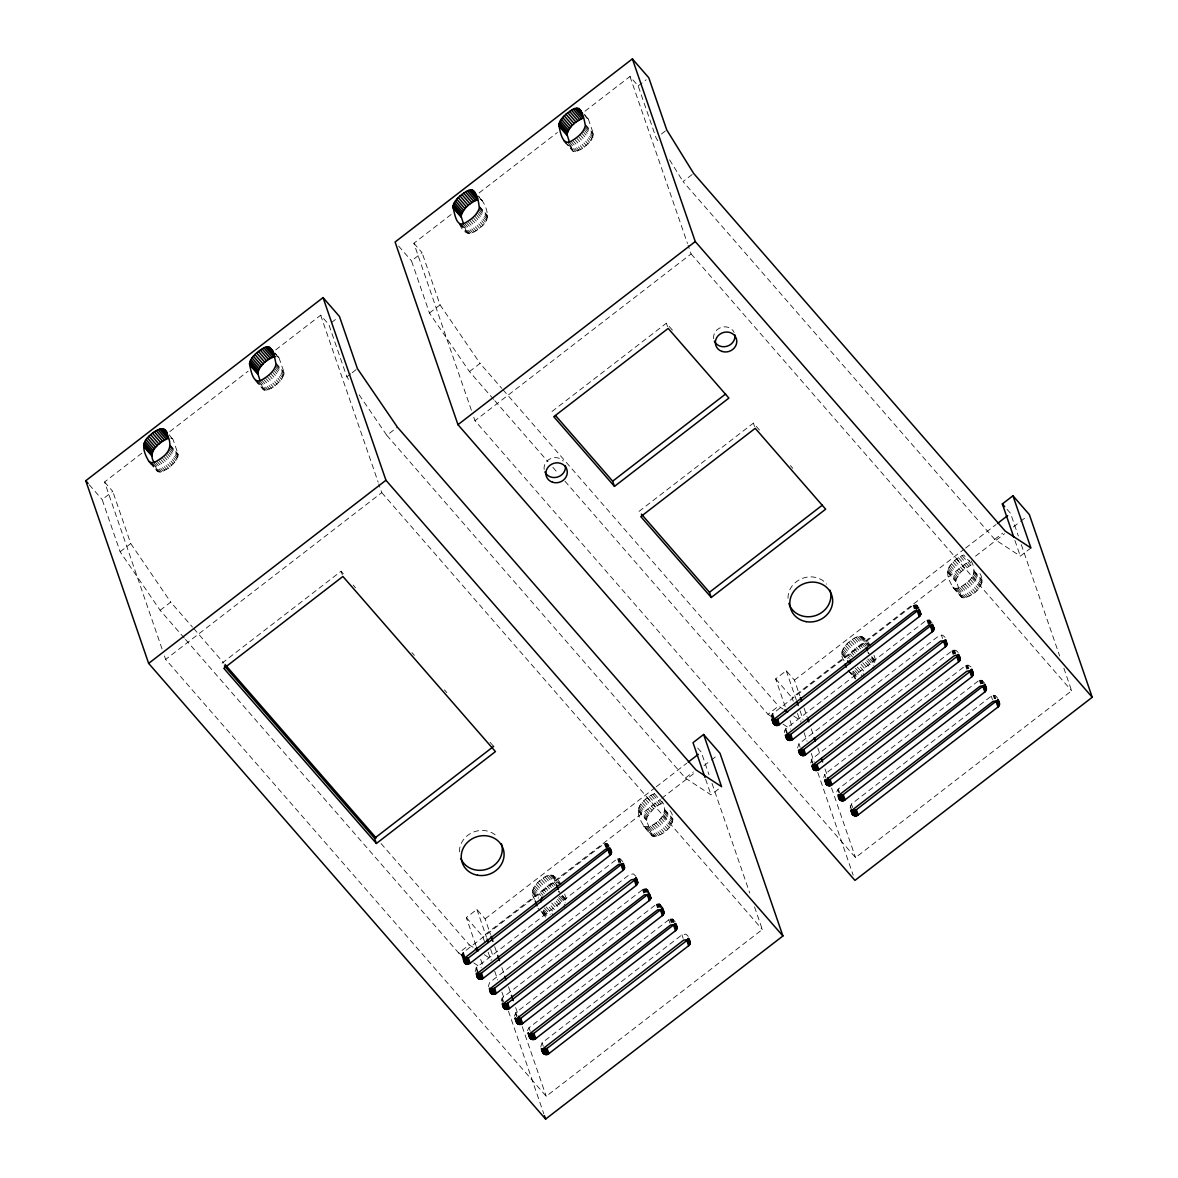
<?xml version="1.0" encoding="UTF-8"?>
<svg xmlns="http://www.w3.org/2000/svg" width="1178" height="1178" viewBox="0 0 1178 1178"><rect width="100%" height="100%" fill="white"/><g stroke="black" fill="none" stroke-linecap="round" stroke-linejoin="round"><path stroke-width="0.75" stroke-dasharray="5 3.75" d="M150.357 463.278L157.396 471.347L160.296 472.084L168.469 468.299L176.037 460.731L178.143 454.252L173.107 439.644L169.514 435.654M459.685 224.571C465.428 237.588 473.438 233.818 481.213 226.765C492.375 219.123 486.205 204.044 478.445 196.108M462.277 957.14L461.909 954.622L463.381 952.384L603.21 844.479L607.185 843.757L609.659 846.584M527.435 1030.603L528.996 1027.717L668.824 919.797L672.8 919.09L675.274 921.918M836.763 791.881L838.324 788.995L978.152 681.09L982.128 680.369L984.587 683.196M255.155 380.214L263.357 389.638L265.212 390.36L273.414 387.238L281.66 379.419L284.075 372.498L279.039 357.891L275.048 353.076M564.483 141.507L572.685 150.917L574.525 151.653L582.742 148.516L590.988 140.712L593.403 133.791L588.367 119.169L584.376 114.354M534.724 899.359C528.848 891.82 535.254 883.942 541.291 879.465C549.92 872.162 555.618 874.4 561.405 885.149M670.046 810.67C679.176 822.141 663.391 837.735 652.126 835.924C644.675 828.296 632.012 812.584 642.157 802.512C645.883 798.404 650.447 794.561 655.969 793.324M652.126 835.924L646.619 820.536L647.149 816.825L653.613 808.638L659.15 804.648L664.171 802.733M643.924 826.514C655.189 828.311 670.974 812.717 661.845 801.261M844.052 660.652C838.176 653.098 844.582 645.235 850.604 640.758C859.248 633.455 864.946 635.678 870.733 646.442M979.934 573.583C987.458 584.833 972.763 597.496 962.235 597.717C954.99 590.929 942.326 575.703 950.16 565.484C953.665 560.89 958.288 556.944 963.766 554.971L971.968 564.395L973.499 564.026M961.454 597.217L955.976 579.532L961.233 571.536L971.968 564.395M953.252 587.793C958.156 590.104 963.265 585.333 966.976 582.565C975.045 576.572 976.106 567.943 970.054 559.3M918.973 607.877L916.513 605.05L912.538 605.757L772.709 713.677L771.178 717.211M997.722 698.259L995.263 695.432L991.272 696.154L851.444 804.059L850.074 808.226M649.049 892.438L646.56 888.963L642.584 889.67L502.741 997.575L501.224 1001.123M958.2 652.435L955.888 650.241L951.898 650.963L812.069 758.868L810.7 763.035M622.779 861.648L620.32 858.836L616.33 859.542L476.501 967.447L475.132 971.614M662.139 906.854L659.68 904.027L655.704 904.733L515.876 1012.653L514.344 1016.187M932.107 622.941L929.648 620.114L925.658 620.821L785.829 728.74L784.357 730.978L784.725 733.482M971.04 666.925L968.345 665.158L965.032 666.026L825.189 773.931L823.672 777.465M945.065 637.372L942.768 635.178L938.778 635.884L798.949 743.804L797.58 747.971M688.232 936.348L685.935 934.154L681.944 934.861L542.116 1042.78L540.746 1046.933M162.063 648.975L104.562 481.979L142.258 452.882M169.823 431.604L248.146 371.173M275.696 349.895L320.666 315.203L328.868 324.613L346.833 376.813L348.879 379.817M471.391 410.268L413.876 243.257L453.044 213.041M479.151 192.897L557.474 132.451M585.024 111.188L629.98 76.496L638.181 85.906L656.161 138.091L658.075 141.198M184.298 638.049L160.134 610.292L120.127 551.76L102.162 499.56L112.764 491.388L104.562 481.979M331.504 322.581L336.805 318.487M493.626 399.327L469.448 371.585L429.455 313.039L411.49 260.853L422.077 252.681L413.876 243.257M638.181 85.906L646.133 79.78M120.127 551.76L130.729 543.573L112.764 491.388M346.833 376.813L350.808 373.735M352.134 372.719L357.42 368.626M429.455 313.039L440.057 304.866L422.077 252.681M661.447 134.012L666.748 129.919M1030.912 547.961L1020.325 556.134L994.703 539.347L683.034 181.559L693.621 173.387M160.134 610.292L170.722 602.12L192.485 627.094M359.143 394.821L386.826 435.345L397.413 427.172M469.448 371.585L480.05 363.398L501.799 388.372M754.538 906.898L762.328 929.516L546.224 1096.291L165.656 659.415L381.76 492.64L378.756 483.952M1063.867 668.191L1071.641 690.809L855.537 857.584L474.984 420.708L691.088 253.933L688.085 245.23M222.038 663.14L341.105 571.242L343.505 574.01M551.981 411.49L666.395 323.199L673.536 331.401M639.006 511.399L753.419 423.108L760.59 431.325M475.912 945.448L466.326 917.603L476.913 909.431L485.115 918.855L490.504 934.507M785.24 706.726L775.654 678.896L786.241 670.724L794.443 680.133L799.833 695.8M485.115 918.855L654.806 787.891M656.264 786.771L686.715 763.27M794.443 680.133L964.134 549.184M965.592 548.064L996.043 524.563M185.506 639.433L458.669 953.017L469.271 944.844L473.792 947.804M386.826 435.345L685.375 778.069L693.312 771.929M564.939 481.198L767.997 714.295L778.599 706.123L783.12 709.082M994.703 539.347L1002.64 533.222M484.526 941.664L482.73 936.436L660.328 799.376M661.786 798.257L695.27 772.415M704.002 765.671L709.833 761.179M711.291 760.06L717.107 755.569M793.25 701.204L792.058 697.729L969.656 560.669M975.487 556.178L1004.598 533.708M1013.33 526.964L1019.161 522.472M1020.604 521.339L1026.436 516.847M685.375 778.069L710.997 794.855L721.584 786.683M586.055 117.667L587.896 118.389M480.123 199.406L481.964 200.142M276.727 356.374L278.568 357.111M170.795 438.128L171.855 438.349M793.663 716.003L801.202 720.936M767.997 714.295L772.518 717.255M783.075 724.175L790.6 729.108M484.335 954.71L491.874 959.643M458.669 953.017L463.204 955.976M473.747 962.882L481.287 967.83M1007.028 509.323L1010.547 513.358L1018.337 535.975M584.774 115.194L588.367 119.169M962.087 555.618L970.289 565.028M585.201 124.367L593.403 133.791M973.97 570.667L982.172 580.077M585.348 125.398L593.55 134.822M974.118 571.698L982.319 581.107M960.276 556.531L968.478 565.941M585.171 126.65L593.373 136.074M973.941 572.935L982.143 582.359M584.671 128.078L592.873 137.487M973.44 574.363L981.642 583.787M958.406 557.665L966.608 567.074M583.876 129.639L592.078 139.063M972.645 575.924L980.847 585.348M691.088 253.933L1071.641 690.809M956.536 559.005L964.738 568.429M582.786 131.288L590.988 140.712M971.555 577.588L979.757 586.997M954.725 560.507L962.927 569.916M581.461 132.981L589.663 142.391M970.23 579.267L978.432 588.691M953.031 562.112L961.233 571.536M579.915 134.66L588.116 144.069M968.684 580.945L976.886 590.355M951.485 563.791L959.687 573.215M578.207 136.265L586.408 145.689M966.976 582.565L975.178 591.974M950.16 565.484L958.362 574.893M576.395 137.767L584.597 147.176M965.165 584.052L973.367 593.476M949.07 567.133L957.272 576.543M574.54 139.107L582.742 148.516M963.295 585.392L971.497 594.816M948.261 568.694L956.462 578.118M947.775 570.123L955.976 579.532M572.67 140.256L580.872 149.665M961.439 586.541L969.641 595.95M947.598 571.374L955.8 580.783M947.745 572.405L955.947 581.814M570.859 141.154L579.061 150.578M959.628 587.439L967.83 596.863M569.165 141.802L577.367 151.211M957.935 588.087L966.137 597.511M567.649 142.17L575.851 151.579M956.418 588.455L964.62 597.864M568.665 144.923L574.525 151.653M955.093 588.529L963.295 597.938M565.263 142.023L573.465 151.432M952.781 587.012L962.235 597.717M790.438 465.59L792.823 468.343M478.842 196.947L482.435 200.923M861.751 636.503L870.027 645.868M860.676 636.282L868.878 645.706M859.366 636.356L867.568 645.78M857.834 636.724L866.036 646.133M856.141 637.372L864.343 646.781M479.269 206.121L487.471 215.545M479.417 207.092L487.618 216.516M871.705 657.486L876.388 662.861M854.345 638.27L862.546 647.694M479.269 208.256L487.471 217.68M871.529 658.723L875.033 662.758M478.842 209.596L487.044 219.005M869.85 658.811L874.547 664.186M852.474 639.418L860.676 648.828M478.135 211.053L486.337 220.463M867.877 659.032L874.915 667.101M850.604 640.758L858.806 650.168M477.164 212.6L485.365 222.024M866.802 660.681L873.826 668.751M475.971 214.205L484.173 223.614M848.793 642.26L856.995 651.67M865.462 662.36L868.981 666.395M474.572 215.795L482.774 225.204M847.1 643.865L855.302 653.289M862.752 662.699L867.435 668.073M473.011 217.356L481.213 226.765M845.554 645.544L853.755 654.953M861.044 664.304L865.742 669.693M471.333 218.828L479.534 228.237M844.214 647.237L852.416 656.647M860.411 667.16L863.916 671.195M469.58 220.183L477.782 229.592M843.139 648.887L850.163 656.956M857.363 667.146L864.402 675.215M842.329 650.447L849.367 658.517M467.813 221.361L476.015 230.785M841.843 651.876L847.704 658.605M855.508 668.294L863.71 677.703M841.666 653.127L846.349 658.502M466.061 222.362L474.263 231.772M841.814 654.158L846.496 659.533M854.875 670.547L858.379 674.582M464.382 223.143L472.584 232.552M853.181 671.18L856.686 675.23M462.821 223.673L471.023 233.097M852.828 672.903L856.332 676.938M461.408 223.953L469.61 233.377M851.503 672.962L855.022 677.011M460.215 223.967L468.417 233.391M459.229 223.732L467.43 233.141M848.013 670.105L855.125 678.13M848.484 670.886L855.522 678.955L852.813 671.681M398.606 246.055L411.49 260.853M775.654 678.896L792.058 697.729M503.006 389.771L778.599 706.123M494.834 400.711L548.02 461.761M552.85 467.313L557.695 472.864M697.715 748.045L701.219 752.079L709.009 774.697M275.446 353.901L279.039 357.891M654.453 793.692L662.654 803.101M652.759 794.325L660.961 803.749M275.873 363.089L284.075 372.498M664.642 809.374L672.844 818.798M276.02 364.12L284.222 373.529M664.79 810.405L672.991 819.829M650.948 795.238L659.15 804.648M275.843 365.371L284.045 374.781M664.613 811.657L672.815 821.066M275.357 366.785L283.559 376.209M664.112 813.085L672.314 822.494M649.078 796.387L657.28 805.796M274.548 368.361L282.749 377.77M663.317 814.646L671.519 824.055M381.76 492.64L762.328 929.516M647.223 797.727L655.424 807.136M273.458 370.01L281.66 379.419M662.227 816.295L670.429 825.704M645.411 799.214L653.613 808.638M272.133 371.688L280.335 381.112M660.902 817.988L669.104 827.398M643.703 800.834L651.905 810.243M270.587 373.367L278.788 382.791M659.356 819.652L667.558 829.076M642.157 802.512L650.359 811.922M268.893 374.987L277.095 384.396M657.663 821.272L665.864 830.681M640.832 804.191L649.034 813.615M267.082 376.474L275.284 385.898M655.837 822.774L664.039 832.183M639.742 805.84L647.944 815.264M265.212 377.814L273.414 387.238M653.981 824.114L662.183 833.523M638.947 807.416L647.149 816.825M638.447 808.83L646.648 818.254M263.342 378.963L271.544 388.372M652.111 825.248L660.313 834.672M638.27 810.081L646.472 819.505M638.417 811.112L646.619 820.536M261.545 379.876L269.747 389.285M650.3 826.161L658.502 835.57M259.852 380.509L268.054 389.933M648.607 826.809L656.809 836.218M258.321 380.877L266.522 390.301M647.09 827.162L655.292 836.586M257.01 380.95L265.212 390.36M645.765 827.236L653.967 836.66M255.862 380.788L264.137 390.139M643.453 825.734L652.906 836.439M353.12 585.039L355.52 587.793M411.976 652.612L414.376 655.366M444.415 689.837L446.815 692.59M490.063 742.243L493.656 746.381M169.117 434.829L173.107 439.644M552.423 875.225L560.625 884.634M551.363 875.004L559.565 884.413M550.038 875.077L557.076 883.147M548.521 875.431L556.723 884.855M546.828 876.079L555.029 885.503M169.941 444.842L178.143 454.252M170.088 445.814L178.29 455.223M562.377 896.193L567.06 901.568M545.016 876.992L553.218 886.401M169.941 446.977L178.143 456.387M561.022 896.09L565.705 901.479M169.514 448.303L177.716 457.727M559.359 896.178L565.219 902.908M543.146 878.125L551.348 887.549M168.807 449.76L177.009 459.184M558.549 897.739L565.587 905.808M541.291 879.465L549.493 888.889M167.836 451.321L176.037 460.731M557.474 899.388L564.498 907.458M166.643 452.912L174.845 462.321M539.465 880.967L547.667 890.391M556.134 901.082L559.653 905.116M165.244 454.502L173.446 463.926M537.772 882.587L545.974 891.996M554.602 902.76L558.107 906.795M163.683 456.063L171.885 465.487M536.226 884.251L544.427 893.675M551.716 903.025L556.414 908.4M162.004 457.535L170.206 466.959M534.9 885.944L543.102 895.368M551.083 905.867L554.602 909.902M160.267 458.89L168.469 468.299M533.811 887.594L540.835 895.663M549.213 907.207L555.074 913.937M533.016 889.154L538.861 895.884M158.485 460.083L166.687 469.492M532.515 890.583L538.375 897.312M546.18 907.001L553.204 915.07M532.338 891.834L538.199 898.564M156.733 461.069L164.935 470.493M532.485 892.865L537.168 898.24M544.369 907.914L550.229 914.629M155.054 461.85L163.256 471.274M543.853 909.902L547.372 913.937M153.493 462.394L161.695 471.804M543.5 911.61L547.004 915.645M152.095 462.674L160.296 472.084M150.887 462.689L159.089 472.098M542.174 911.684L546.872 917.058M149.915 462.439L158.117 471.848M541.114 911.463L546.194 917.677L537.993 908.253M89.278 484.776L102.162 499.56M466.326 917.603L482.73 936.436M193.693 628.478L223.908 663.17M381.039 843.551L469.271 944.844M440.057 304.866L480.05 363.398M130.729 543.573L170.722 602.12M669.59 159.825L683.034 181.559M572.685 150.917L569.975 143.642M862.532 637.018L865.241 644.292M263.357 389.638L260.647 382.364M553.204 875.74L555.913 883.014M466.724 232.64L464.044 225.396M157.396 471.347L154.716 464.103M635.737 876.093L633.44 873.899L629.45 874.606L489.621 982.511L488.252 986.678M1021.326 544.678L1059.67 656.013M1014.921 540.481L1020.325 556.134M994.585 695.285L995.778 698.76M993.893 695.241L995.086 698.716M993.187 695.3L994.394 698.775M991.272 696.154L992.465 699.629M982.128 680.369L983.335 683.858M981.465 680.221L982.658 683.696M980.773 680.177L981.966 683.652M980.067 680.236L981.274 683.711M979.389 680.413L980.582 683.903M967.639 665.099L968.846 668.589M966.947 665.172L968.139 668.648M966.269 665.349L967.462 668.824M965.621 665.644L966.814 669.119M954.519 650.035L955.726 653.525M953.827 650.109L955.019 653.584M953.135 650.285L954.342 653.761M952.487 650.58L953.694 654.055M951.898 650.963L953.105 654.438M941.399 634.971L942.591 638.461M929.648 620.114L930.841 623.589M928.971 619.952L930.164 623.442M928.279 619.908L930.075 625.135M927.572 619.981L928.779 623.456M926.895 620.158L928.691 625.371M917.147 605.315L918.339 608.79M916.513 605.05L917.721 608.525M915.851 604.888L917.044 608.378M915.159 604.844L916.955 610.071M914.452 604.918L916.248 610.13M913.775 605.094L914.967 608.57M913.127 605.374L914.319 608.864M874.002 655.336L876.241 661.83L868.039 652.421L868.186 653.451M753.419 423.108L754.612 426.583M629.98 76.496L687.496 243.493M851.444 804.059L852.636 807.534M850.177 805.664L851.385 809.139M838.324 788.995L839.516 792.47M837.808 789.466L839.001 792.941M804.029 707.978L807.018 716.666M811.215 728.843L813.615 735.808M817.812 747.986L820.197 754.936M824.998 768.851L827.398 775.816M831.58 787.994L855.537 857.584M824.674 774.402L825.881 777.878M666.395 323.199L667.587 326.674M786.241 670.724L796.431 700.292M800.024 710.732L803.013 719.434M797.447 713.382L800.436 722.085M804.029 732.525L807.033 741.212M811.23 753.39L814.219 762.092M817.812 772.532L853.152 875.166M811.554 759.339L812.761 762.814M811.127 759.884L812.334 763.359M798.949 743.804L800.142 747.279M790.026 720.641L792.426 727.606M785.829 728.74L787.626 733.953M785.314 729.211L787.11 734.424M772.709 713.677L774.506 718.889M772.194 714.148L773.99 719.36M771.767 714.678L773.563 719.905M771.443 715.282L773.239 720.494M712.013 783.385L749.738 892.983M705.607 779.188L710.997 794.855M681.944 934.861L683.152 938.336M672.8 919.09L674.007 922.565M672.137 918.928L673.33 922.403M671.445 918.884L672.638 922.359M670.738 918.958L671.946 922.433M670.061 919.135L671.254 922.61M668.824 919.797L670.017 923.272M660.313 904.292L661.506 907.767M659.68 904.027L660.887 907.502M659.017 903.865L660.21 907.34M658.325 903.82L659.518 907.296M657.619 903.879L658.811 907.369M656.941 904.071L658.134 907.546M656.293 904.351L657.486 907.826M647.738 889.581L648.945 893.071M647.178 889.228L648.386 892.703M646.56 888.963L647.753 892.438M645.897 888.801L647.09 892.276M645.191 888.757L646.398 892.232M644.499 888.816L645.691 892.306M643.821 889.007L645.014 892.482M643.173 889.287L644.366 892.762M642.584 889.67L643.777 893.145M473.777 417.218L474.984 420.708M619.643 858.674L620.85 862.149M618.951 858.629L620.747 863.842M618.259 858.688L619.451 862.178M617.566 858.865L619.363 864.092M607.819 844.022L609.011 847.512M607.185 843.757L608.393 847.247M606.523 843.61L607.715 847.085M605.831 843.566L607.627 848.778M605.124 843.625L606.92 848.852M604.447 843.801L605.639 847.291M564.674 894.043L566.913 900.537L558.711 891.128L558.858 892.158M543.485 910.403L545.723 916.896M320.666 315.203L378.167 482.2M542.116 1042.78L543.308 1046.255M528.996 1027.717L530.188 1031.192M494.701 946.685L497.101 953.65M501.887 967.565L504.287 974.515M508.484 986.693L510.884 993.658M515.669 1007.573L518.07 1014.523M522.252 1026.701L546.224 1096.291M515.876 1012.653L517.068 1016.128M515.36 1013.109L516.553 1016.599M476.913 909.431L486.499 937.276M490.696 949.453L493.096 956.403M488.119 952.104L491.108 960.792M494.716 971.232L497.705 979.934M501.902 992.112L504.287 999.062M508.484 1011.239L543.824 1113.887M502.226 998.046L503.433 1001.536M501.813 998.591L503.006 1002.066M480.698 959.363L483.098 966.313M341.105 571.242L342.312 574.731M476.501 967.447L478.297 972.675M475.986 967.918L477.782 973.146M463.381 952.384L465.177 957.611M462.866 952.855L464.662 958.082M462.439 953.4L464.235 958.612M462.115 953.989L463.911 959.216M461.909 954.622L463.705 959.849M461.82 955.27L463.617 960.497M164.449 655.94L165.656 659.415M459.435 851.93A21.631 19.746 -19 0 1 472.245 832.596A21.631 19.746 -19 0 1 495.702 835.231M788.008 598.35A21.631 19.746 -19 0 1 802.571 578.31A21.631 19.746 -19 0 1 826.75 584.155M544.162 469.477A10.808 9.866 -19 0 1 550.641 458.61A10.808 9.866 -19 0 1 563.261 461.04M713.662 338.675A10.808 9.866 -19 0 1 721.466 327.322A10.808 9.866 -19 0 1 734.159 332.417"/><path stroke-width="1.5" d="M463.705 959.849L465.487 963.707L470.096 963.251L609.924 855.346C614.239 852.327 608.673 846.29 605.006 849.691L465.177 957.611L463.705 959.849L464.927 963.339M624.517 868.171L622.735 864.313L618.126 864.755L478.297 972.675C473.983 975.693 479.564 981.716 483.216 978.314L623.044 870.409L624.517 868.171L623.324 864.696M637.548 881.306L635.236 879.112L631.246 879.819L491.417 987.738C487.103 990.757 492.684 996.779 496.336 993.378L636.179 885.473L637.725 882.587L636.341 877.831M650.771 898.299L648.975 894.441L644.381 894.882L504.537 1002.802C500.223 1005.821 505.804 1011.858 509.47 1008.456L649.299 900.537L650.771 898.299L648.96 893.086M663.891 913.362L662.11 909.504L657.501 909.946L517.672 1017.866C513.358 1020.884 518.924 1026.921 522.59 1023.52L662.419 915.6L663.891 913.362L662.095 908.15M677.011 928.426L675.23 924.568L670.621 925.024L530.792 1032.929C526.478 1035.948 532.044 1041.985 535.71 1038.584L675.539 930.664L677.011 928.426L675.819 924.951M690.131 943.49L688.35 939.632L683.741 940.088L543.912 1047.993C539.598 1051.012 545.178 1057.049 548.83 1053.647L688.659 945.728L690.131 943.49L688.939 940.015M786.153 736.191L787.935 740.049L792.544 739.607L932.372 631.688C936.687 628.669 931.121 622.647 927.454 626.048L787.626 733.953L786.153 736.191L787.375 739.681M812.408 766.318L814.189 770.176L818.784 769.735L958.627 661.83C962.941 658.796 957.361 652.774 953.694 656.175L813.865 764.08L812.408 766.318L813.63 769.823M920.725 614.386L918.943 610.528L914.334 610.984L774.506 718.889C770.191 721.908 775.757 727.945 779.424 724.544L919.252 616.624L920.725 614.386L918.928 609.173M946.965 644.528L945.183 640.67L940.574 641.112L800.745 749.017C796.431 752.05 802.012 758.072 805.664 754.671L945.492 646.766L946.965 644.528L945.772 641.038M973.116 672.726L970.805 670.532L966.829 671.239L826.985 779.144C822.671 782.177 828.252 788.2 831.918 784.798L971.747 676.894L973.308 674.007L971.909 669.251M986.236 687.79L983.924 685.596L979.949 686.303L840.12 794.222C835.806 797.241 841.372 803.263 845.038 799.862L984.867 691.957L986.428 689.071L985.044 684.315M999.459 704.783L997.678 700.925L993.069 701.366L853.24 809.286C848.926 812.305 854.492 818.327 858.158 814.926L997.987 707.021L999.459 704.783L997.663 699.555M164.905 430.22C171.561 441.382 172.356 450.07 162.004 457.535C158.618 459.862 152.448 465.251 148.752 461.187C141.581 448.833 141.596 441.132 152.522 433.18C156.63 429.661 164.434 425.759 167.247 432.915M154.156 462.483C146.911 451.984 159.177 442.148 167.953 438.569L159.752 429.145M249.5 363.796C250.781 357.111 256.73 352.399 262.179 348.953C272.251 341.34 274.562 357.052 276.02 364.12C274.754 370.79 268.805 375.517 263.342 378.963C253.27 386.575 250.958 370.849 249.5 363.796L257.702 373.205L260.088 380.73M257.702 373.205C259.705 365.033 267.553 358.76 275.402 356.448M452.897 206.827C454.163 200.157 460.112 195.43 465.575 191.985C475.838 184.283 478.813 200.864 479.269 208.256C477.149 214.543 471.656 219.152 466.061 222.362C456.077 229.254 454.767 213.144 452.897 206.827L461.099 216.251L463.484 223.776M461.099 216.251C462.866 208.447 470.184 202.793 477.267 199.848L469.065 190.438M558.828 125.074C560.095 118.404 566.044 113.692 571.507 110.231C581.579 102.633 583.89 118.345 585.348 125.398C584.082 132.083 578.133 136.795 572.67 140.256C562.598 147.854 560.286 132.142 558.828 125.074L567.03 134.498L569.416 142.023M567.03 134.498C568.812 126.694 576.116 121.04 583.213 118.094L575.011 108.685M491.182 993.466L489.385 988.254L491.933 989.078L494.539 988.165L634.382 880.26L635.84 878.022L637.637 883.235M544.221 1054.089L542.425 1048.876L547.034 1048.42L686.862 940.515L688.335 938.277M814.189 770.176L812.393 764.964L816.987 764.522L956.83 656.602L958.288 654.364M826.75 784.887L824.953 779.659L827.501 780.499L830.122 779.586L969.95 671.666L971.408 669.428L973.219 674.655M850.531 659.857L850.015 663.567L847.674 660.873M542.013 897.018L540.687 902.274M465.487 963.707L463.69 958.48L468.299 958.038L609.394 848.513L611.191 853.741M478.062 978.403L476.265 973.175L478.798 974.015L481.419 973.102L622.514 863.592L624.311 868.804M504.302 1008.53L502.505 1003.317L505.053 1004.142L507.674 1003.229L648.754 893.719L650.55 898.932M517.422 1023.594L515.625 1018.381L518.173 1019.206L520.794 1018.293L661.889 908.783L663.685 913.995M531.101 1039.025L529.305 1033.813L533.914 1033.356L675.009 923.846L676.805 929.059M773.784 724.175L771.988 718.948L774.314 720.2L777.627 719.316L918.722 609.806L920.519 615.019M787.935 740.049L786.138 734.836L790.747 734.395L931.842 624.87L933.639 630.097M839.87 799.95L838.073 794.723L840.621 795.562L843.242 794.649L984.337 685.125L986.133 690.352M852.99 815.014L851.193 809.787L853.741 810.626L856.362 809.713L997.457 700.188L999.253 705.416M801.069 755.113L799.258 749.9L803.867 749.458L944.638 640.537L946.435 645.75M703.619 734.483L720.023 753.316L782.914 935.98L545.62 1119.1L148.649 663.391L85.758 480.742L323.052 297.607L339.455 316.44L357.42 368.626L397.413 427.172L695.962 769.897L721.584 786.683L703.619 734.483L693.017 742.67L705.004 777.451M1012.947 495.776L1030.912 547.961L1005.29 531.175L693.621 173.387L666.748 129.919L648.784 77.733L632.38 58.9L395.086 242.02L457.977 424.684L854.948 880.393L1092.242 697.258L1029.351 514.609L1012.947 495.776L1002.345 503.948L1013.728 537.006M148.649 663.391L385.942 480.271L323.052 297.607M457.977 424.684L695.27 241.564L632.38 58.9M614.474 486.381L553.778 416.703L668.191 328.412L728.887 398.09L614.474 486.381L612.678 481.169L725.633 393.997M376.386 843.477L223.835 668.353L342.901 576.469L495.452 751.593L376.386 843.477L374.589 838.265L493.656 746.381M711.262 597.482L640.803 516.612L755.216 428.321L825.66 509.19L711.262 597.482L709.465 592.269L822.421 505.097M688.173 762.151L698.318 754.318M997.501 523.444L1007.646 515.611M784.622 710.069L787.64 712.042M475.294 948.791L478.312 950.764M1002.345 503.948L1004.687 506.643M695.27 241.564L1092.242 697.258M578.913 108.464L581.255 111.159M577.853 108.243L582.536 113.633M576.528 108.317L582.388 115.046M573.318 109.333L581.52 118.742M571.507 110.231L579.709 119.655M569.637 111.38L577.838 120.789M567.781 112.72L575.983 122.129M565.97 114.222L574.172 123.631M564.262 115.827L572.464 125.236M562.716 117.505L570.918 126.915M561.391 119.199L569.592 128.608M560.301 120.848L568.503 130.257M559.506 122.409L567.708 131.818M559.005 123.837L567.207 133.247M558.976 126.105L567.178 135.529M564.012 140.727L566.353 143.407M472.982 190.218L475.323 192.912M471.922 189.997L476.604 195.371M470.596 190.07L477.635 198.14M467.386 191.086L475.588 200.496M465.575 191.985L473.777 201.409M463.705 193.133L471.907 202.542M461.85 194.473L470.051 203.882M460.024 195.96L468.226 205.384M458.33 197.58L466.532 206.989M456.784 199.259L464.986 208.668M455.459 200.937L463.661 210.361M454.369 202.601L462.571 212.011M453.559 204.162L461.761 213.571M453.074 205.59L461.275 215M453.044 207.858L461.246 217.282M555.56 415.584L612.678 481.169M641.406 514.138L709.465 592.269M385.942 480.271L782.914 935.98M269.585 347.186L273.178 351.162M268.525 346.965L274.386 353.68M267.2 347.039L274.238 355.108M265.683 347.392L273.885 356.816M263.99 348.04L272.192 357.464M262.179 348.953L270.38 358.362M260.323 350.087L268.525 359.511M258.453 351.427L266.655 360.851M256.642 352.929L264.844 362.338M254.934 354.534L263.136 363.958M253.388 356.212L261.59 365.636M252.063 357.906L260.264 367.315M250.973 359.555L259.175 368.979M250.178 361.116L258.38 370.54M249.677 362.544L257.879 371.968M249.648 364.827L257.849 374.236M163.654 428.939L167.173 432.974M162.593 428.718L166.098 432.753M161.268 428.777L168.307 436.847M158.058 429.793L166.26 439.203M156.247 430.706L164.449 440.116M154.377 431.84L162.579 441.249M152.522 433.18L160.723 442.604M150.71 434.682L158.912 444.091M149.002 436.287L157.204 445.711M147.456 437.966L155.658 447.39M146.131 439.659L154.333 449.068M145.041 441.308L153.243 450.718M144.246 442.869L152.448 452.293M143.745 444.297L151.947 453.707M143.569 445.549L151.771 454.958M143.716 446.58L151.918 455.989M148.752 461.187L151.093 463.882M85.758 480.742L88.1 483.422M225.116 664.554L376.194 838M224.438 665.894L374.589 838.265M998.311 699.997L999.518 703.487M998.355 700.645L999.548 704.135M997.133 700.792L998.929 706.005M996.706 701.337L998.502 706.55M996.19 701.793L997.987 707.021M985.22 685.581L986.428 689.071M984.543 684.492L986.339 689.719M984.013 685.729L985.809 690.941M983.586 686.259L985.382 691.486M983.07 686.73L984.867 691.957M972.071 669.87L973.308 674.007M971.202 670.061L972.999 675.288M970.893 670.665L972.689 675.877M970.466 671.195L972.262 676.422M969.95 671.666L971.747 676.894M958.951 654.806L960.144 658.281M958.98 655.454L960.173 658.944M958.892 656.102L960.085 659.592M958.082 654.997L959.879 660.225M957.758 655.601L959.555 660.814M957.346 656.131L959.142 661.359M956.83 656.602L958.627 661.83M945.816 639.742L947.053 643.865M944.962 639.934L946.759 645.161M944.211 641.068L946.008 646.295M943.696 641.539L945.492 646.766M932.696 624.679L933.904 628.154M932.74 625.327L933.933 628.802M932.048 624.237L933.845 629.464M931.518 625.474L933.315 630.686M931.091 626.004L932.888 631.231M930.576 626.475L932.372 631.688M919.606 610.263L920.813 613.738M918.398 610.395L920.195 615.623M917.971 610.94L919.768 616.168M917.456 611.411L919.252 616.624M866.36 647.547L867.479 650.786M845.171 663.891L846.29 667.146M856.362 809.713L858.158 814.926M855.773 810.096L857.569 815.309M855.125 810.376L856.921 815.603M854.448 810.552L856.244 815.78M853.741 810.626L855.537 815.839M853.049 810.582L854.845 815.794M852.386 810.42L854.183 815.647M851.753 810.155L853.549 815.382M851.326 811.082L852.519 814.558M850.943 810.552L852.136 814.027M843.242 794.649L845.038 799.862M842.653 795.032L844.449 800.245M842.005 795.312L843.801 800.539M841.328 795.489L843.124 800.716M840.621 795.562L842.417 800.775M839.929 795.518L841.725 800.731M839.251 795.356L841.048 800.584M838.633 795.091L840.429 800.318M838.206 796.019L839.399 799.494M830.122 779.586L831.918 784.798M829.533 779.969L831.329 785.181M800.436 697.538L801.629 701.013M807.622 718.403L808.815 721.893M814.219 737.546L815.412 741.021M821.405 758.426L822.597 761.901M827.987 777.554L830.681 785.476M828.193 780.425L829.989 785.652M827.501 780.499L829.297 785.711M826.809 780.454L828.605 785.667M826.131 780.292L827.928 785.505M825.513 780.027L827.309 785.24M825.071 780.955L826.279 784.43M797.02 702.029L798.228 705.519M816.987 764.522L818.784 769.735M816.398 764.905L818.195 770.117M815.765 765.185L817.561 770.397M815.073 765.361L816.869 770.589M814.381 765.435L816.177 770.648M813.674 765.391L815.47 770.603M813.011 765.229L814.808 770.441M811.951 765.891L813.159 769.367M803.867 749.458L805.664 754.671M803.278 749.841L805.075 755.054M802.63 750.121L804.427 755.334M801.953 750.298L803.749 755.525M801.246 750.371L803.043 755.584M800.554 750.327L802.351 755.54M799.891 750.165L801.688 755.378M799.302 751.269L800.51 754.759M798.831 750.813L800.024 754.303M798.448 750.298L799.656 753.773M790.747 734.395L792.544 739.607M790.158 734.777L791.955 739.99M789.51 735.057L791.307 740.27M788.833 735.234L790.629 740.461M788.126 735.308L789.923 740.52M787.434 735.263L789.231 740.476M786.771 735.101L788.568 740.314M785.711 735.749L786.904 739.239M785.328 735.234L786.521 738.709M777.627 719.316L779.424 724.544M777.038 719.699L778.835 724.926M776.39 719.994L778.187 725.206M775.713 720.17L777.509 725.383M775.006 720.244L776.803 725.457M774.314 720.2L776.111 725.412M773.637 720.038L775.433 725.25M773.018 719.773L774.815 724.985M772.459 719.405L774.255 724.617M771.929 719.581L773.136 723.056M688.983 938.719L690.19 942.194M689.027 939.367L690.22 942.842M688.129 938.91L689.925 944.123M687.805 939.499L689.601 944.727M687.378 940.044L689.174 945.257M686.862 940.515L688.659 945.728M675.863 923.655L677.07 927.13M675.907 924.303L677.1 927.778M674.685 924.435L676.481 929.663M674.258 924.98L676.054 930.193M673.742 925.452L675.539 930.664M662.596 907.958L663.936 912.066M662.772 909.239L663.98 912.714M661.565 909.372L663.361 914.599M661.138 909.917L662.934 915.129M660.622 910.388L662.419 915.6M649.652 894.176L650.86 897.651M648.445 894.308L650.241 899.536M648.018 894.853L649.814 900.066M647.502 895.324L649.299 900.537M635.929 877.36L637.725 882.587M635.634 878.655L637.431 883.868M635.31 879.244L637.107 884.457M634.898 879.789L636.694 885.002M634.382 880.26L636.179 885.473M623.368 863.386L624.605 867.523M622.19 864.181L623.987 869.393M621.763 864.726L623.56 869.938M621.248 865.197L623.044 870.409M610.248 848.322L611.456 851.812M610.292 848.97L611.485 852.46M609.6 847.895L611.397 853.108M609.07 849.117L610.867 854.33M608.643 849.662L610.44 854.875M608.128 850.118L609.924 855.346M556.472 884.634L558.151 889.508M535.283 900.979L536.962 905.853M547.034 1048.42L548.83 1053.647M546.445 1048.803L548.241 1054.03M545.797 1049.097L547.593 1054.31M545.119 1049.274L546.916 1054.487M544.413 1049.333L546.209 1054.56M543.721 1049.289L545.517 1054.516M543.058 1049.142L544.854 1054.354M541.88 1048.508L543.676 1053.721M541.615 1049.259L543.191 1053.265M541.35 1048.685L542.543 1052.16M533.914 1033.356L535.71 1038.584M533.325 1033.739L535.121 1038.967M532.677 1034.034L534.473 1039.246M532 1034.21L533.796 1039.423M531.293 1034.269L533.089 1039.497M530.601 1034.225L532.397 1039.452M529.938 1034.078L531.734 1039.29M528.745 1033.445L530.542 1038.657M528.274 1032.988L530.071 1038.201M528.068 1032.988L529.688 1037.685M520.794 1018.293L522.59 1023.52M520.205 1018.675L522.001 1023.903M491.108 936.245L492.905 941.472M497.705 955.387L499.501 960.6M504.891 976.253L506.084 979.743M511.473 995.395L513.269 1000.608M518.659 1016.275L521.353 1024.183M518.865 1019.147L520.676 1024.359M518.173 1019.206L519.969 1024.433M517.481 1019.161L519.277 1024.389M516.803 1018.999L518.6 1024.227M516.185 1018.734L517.981 1023.962M515.154 1017.925L516.951 1023.137M515.095 1018.543L516.303 1022.033M487.103 939.013L488.296 942.488M507.674 1003.229L509.47 1008.456M507.085 1003.612L508.881 1008.839M506.437 1003.892L508.233 1009.119M544.427 1115.625L545.62 1119.1M505.745 1004.083L507.541 1009.296M505.053 1004.142L506.849 1009.369M504.361 1004.098L506.157 1009.325M503.683 1003.936L505.48 1009.163M503.065 1003.671L504.861 1008.898M502.623 1004.598L503.831 1008.073M502.255 1004.068L503.448 1007.543M494.539 988.165L496.336 993.378M493.95 988.548L495.747 993.761M493.302 988.828L495.113 994.055M492.625 989.019L494.421 994.232M491.933 989.078L493.729 994.306M491.226 989.034L493.022 994.261M476.516 947.186L477.708 950.661M490.563 988.872L492.36 994.099M489.945 988.607L491.741 993.834M489.503 989.535L490.711 993.01M481.419 973.102L483.216 978.314M480.83 973.484L482.627 978.697M480.182 973.764L481.979 978.992M479.505 973.956L481.301 979.168M478.798 974.015L480.595 979.242M478.106 973.97L479.902 979.183M477.443 973.808L479.24 979.036M476.81 973.543L478.607 978.771M476.383 974.471L477.576 977.946M468.299 958.038L470.096 963.251M467.71 958.421L469.507 963.633M467.062 958.701L468.859 963.928M466.385 958.877L468.181 964.105M465.678 958.951L467.475 964.164M464.986 958.907L466.782 964.119M464.323 958.745L466.12 963.972M463.263 959.407L464.456 962.882M501.445 843.757A21.631 19.746 -19 0 1 487.736 868.893A21.631 19.746 -19 0 1 460.878 858.629M830.034 590.178A21.631 19.746 -19 0 1 815.426 615.638A21.631 19.746 -19 0 1 788.862 603.445M565.411 465.693A10.808 9.866 -19 0 1 557.606 477.046A10.808 9.866 -19 0 1 544.899 471.951M734.895 334.891A10.808 9.866 -19 0 1 727.106 346.244A10.808 9.866 -19 0 1 714.398 341.149M477.546 875.225A21.631 19.746 -19 0 0 503.242 848.97A21.631 19.746 -19 0 0 467.195 842.623A21.631 19.746 -19 0 0 477.546 875.225M806.135 621.645A21.631 19.746 -19 0 0 831.83 595.405A21.631 19.746 -19 0 0 795.768 589.059A21.631 19.746 -19 0 0 806.135 621.645M552.526 482.229A10.808 9.866 -19 0 0 567.207 470.906A10.808 9.866 -19 0 0 550.023 465.266A10.808 9.866 -19 0 0 552.526 482.229M722.026 351.427A10.808 9.866 -19 0 0 736.692 340.103A10.808 9.866 -19 0 0 719.522 334.464A10.808 9.866 -19 0 0 722.026 351.427"/></g></svg>
